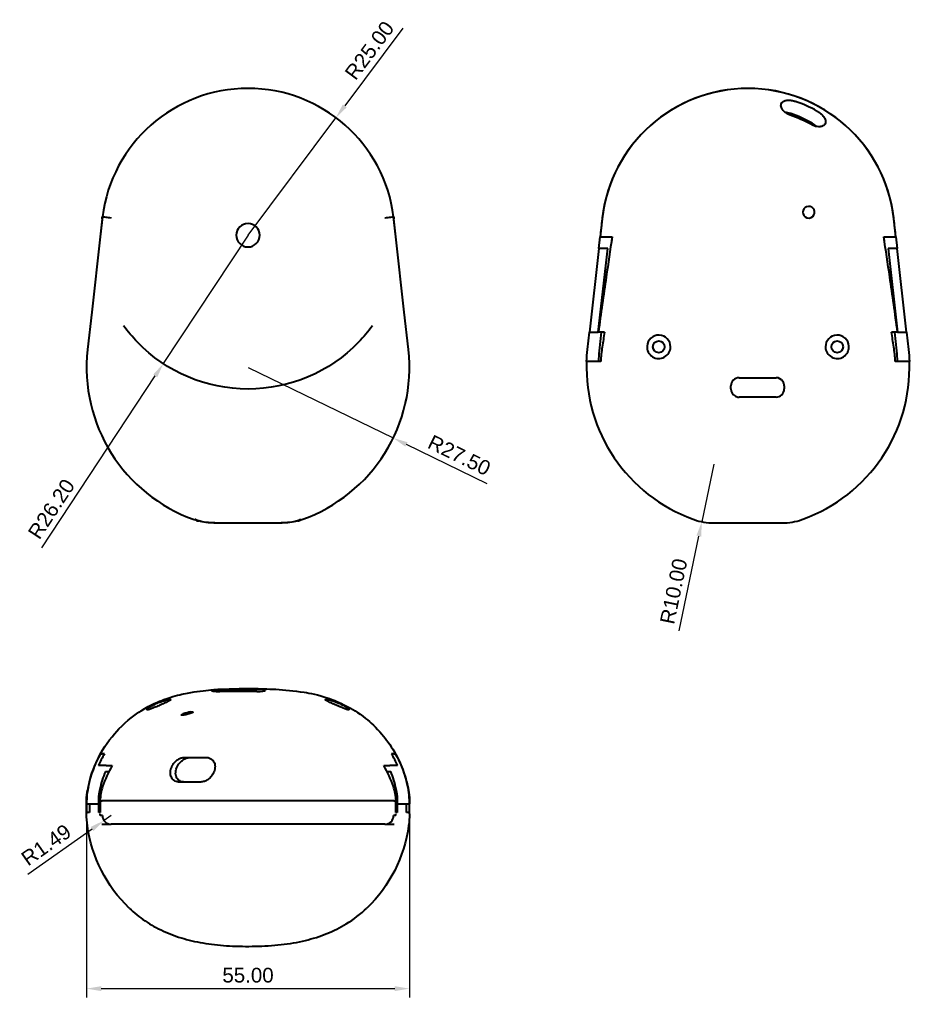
# Model space of a CAD drawing. Header units: millimetres. Extents: x 24 to 257, y 22 to 194.
# Drawn here: x 105.1 to 256.6, y 23.2 to 189.7 of the extents above; entities that cross this region are included whole.
import ezdxf

# ---------------------------------------------------------------- set-up
doc = ezdxf.new("R2010")
doc.units = ezdxf.units.MM
doc.header["$LTSCALE"] = 0.75
doc.layers.add('FD_Dimensions', color=7, linetype='Continuous', lineweight=18)
doc.layers.add('Visible', color=7, linetype='Continuous', lineweight=35)
doc.styles.get("Standard").update_dxf_attribs({"font": 'arial.ttf'})
doc.dimstyles.new('Dim-ISO-25', dxfattribs={"dimtxt": 2.5, "dimasz": 2.5, "dimexe": 1.5, "dimexo": 2.1, "dimgap": 1, "dimtad": 1, "dimzin": 0, "dimdsep": 46, "dimtxsty": 'Standard', "dimcen": 0, "dimazin": 0, "dimtp": 0.1, "dimtm": 0.1, "dimtfac": 0.72, "dimtmove": 0, "dimatfit": 3, "dimfxl": 1, "dimtzin": 0, "dimarcsym": 0})

# ---------------------------------------------------------------- blocks, each defined once
blk = doc.blocks.new('*D17')
at = {"layer": 'Defpoints', "color": 0, "transparency": 16777216}
for p in [(158.960966, 173.030854), (143.987849, 153.01072)]:
    blk.add_point(p, dxfattribs=at)
at = {"layer": 'FD_Dimensions', "color": 0, "lineweight": -2, "transparency": 16777216}
for p, q in [((170.343456, 188.250061), (160.458278, 175.032867)), ((143.987849, 153.01072), (158.960966, 173.030854))]:
    blk.add_line(p, q, dxfattribs=at)
at = {"layer": 'FD_Dimensions', "color": 0, "transparency": 16777216}
blk.add_solid([(160.124609, 175.282419), (160.791947, 174.783315), (158.960966, 173.030854)], dxfattribs=at)
at = {"layer": 'FD_Dimensions', "color": 0, "transparency": 16777216, "insert": (164.681292, 184.480207), "char_height": 2.5, "attachment_point": 5, "rotation": 53.20705062}
blk.add_mtext('R25.00', dxfattribs=at)
blk = doc.blocks.new('*D18')
at = {"layer": 'Defpoints', "color": 0, "transparency": 16777216}
for p in [(143.987849, 153.01072), (129.559408, 131.141562)]:
    blk.add_point(p, dxfattribs=at)
at = {"layer": 'FD_Dimensions', "color": 0, "lineweight": -2, "transparency": 16777216}
for p, q in [((143.987849, 153.01072), (129.559408, 131.141562)), ((108.876073, 99.791875), (128.182648, 129.05481))]:
    blk.add_line(p, q, dxfattribs=at)
at = {"layer": 'FD_Dimensions', "color": 0, "transparency": 16777216}
blk.add_solid([(127.834856, 129.28427), (128.53044, 128.82535), (129.559408, 131.141562)], dxfattribs=at)
at = {"layer": 'FD_Dimensions', "color": 0, "transparency": 16777216, "insert": (110.506017, 106.396054), "char_height": 2.5, "attachment_point": 5, "rotation": 56.58468866}
blk.add_mtext('R26.20', dxfattribs=at)
blk = doc.blocks.new('*D19')
at = {"layer": 'Defpoints', "color": 0, "transparency": 16777216}
for p in [(143.987849, 130.51072), (168.717018, 118.480831)]:
    blk.add_point(p, dxfattribs=at)
at = {"layer": 'FD_Dimensions', "color": 0, "lineweight": -2, "transparency": 16777216}
for p, q in [((143.987849, 130.51072), (168.717018, 118.480831)), ((184.741752, 110.68535), (170.965124, 117.387205))]:
    blk.add_line(p, q, dxfattribs=at)
at = {"layer": 'FD_Dimensions', "color": 0, "transparency": 16777216}
blk.add_solid([(171.147395, 117.76189), (170.782853, 117.012521), (168.717018, 118.480831)], dxfattribs=at)
at = {"layer": 'FD_Dimensions', "color": 0, "transparency": 16777216, "insert": (179.973318, 115.53653), "char_height": 2.5, "attachment_point": 5, "rotation": 334.05871268}
blk.add_mtext('R27.50', dxfattribs=at)
blk = doc.blocks.new('*D20')
at = {"layer": 'Defpoints', "color": 0, "transparency": 16777216}
for p in [(223.31567, 114.01072), (221.280879, 104.219927)]:
    blk.add_point(p, dxfattribs=at)
at = {"layer": 'FD_Dimensions', "color": 0, "lineweight": -2, "transparency": 16777216}
for p, q in [((223.31567, 114.01072), (221.280879, 104.219927)), ((217.417671, 85.631345), (220.772182, 101.772229))]:
    blk.add_line(p, q, dxfattribs=at)
at = {"layer": 'FD_Dimensions', "color": 0, "transparency": 16777216}
blk.add_solid([(220.364232, 101.857011), (221.180131, 101.687446), (221.280879, 104.219927)], dxfattribs=at)
at = {"layer": 'FD_Dimensions', "color": 0, "transparency": 16777216, "insert": (216.49319, 92.370576), "char_height": 2.5, "attachment_point": 5, "rotation": 78.25952075}
blk.add_mtext('R10.00', dxfattribs=at)
blk = doc.blocks.new('*D21')
at = {"layer": 'Defpoints', "color": 0, "transparency": 16777216}
for p in [(116.487849, 56.205055), (171.487849, 56.205055), (171.487849, 24.705055)]:
    blk.add_point(p, dxfattribs=at)
at = {"layer": 'FD_Dimensions', "color": 0, "lineweight": -2, "transparency": 16777216}
for p, q in [((116.487849, 54.105055), (116.487849, 23.205055)), ((171.487849, 54.105055), (171.487849, 23.205055)), ((118.987849, 24.705055), (168.987849, 24.705055))]:
    blk.add_line(p, q, dxfattribs=at)
at = {"layer": 'FD_Dimensions', "color": 0, "transparency": 16777216}
for points in [[(118.987849, 25.121722), (118.987849, 24.288389), (116.487849, 24.705055)], [(168.987849, 25.121722), (168.987849, 24.288389), (171.487849, 24.705055)]]:
    blk.add_solid(points, dxfattribs=at)
at = {"layer": 'FD_Dimensions', "color": 0, "transparency": 16777216, "insert": (143.987849, 26.981488), "char_height": 2.5, "attachment_point": 5}
blk.add_mtext('55.00', dxfattribs=at)
blk = doc.blocks.new('*D27')
at = {"layer": 'Defpoints', "color": 0, "transparency": 16777216}
for p in [(119.460802, 53.337948), (120.681886, 54.199039)]:
    blk.add_point(p, dxfattribs=at)
at = {"layer": 'FD_Dimensions', "color": 0, "lineweight": -2, "transparency": 16777216}
for p, q in [((120.681886, 54.199039), (119.460802, 53.337948)), ((106.473666, 44.179597), (117.417713, 51.897189))]:
    blk.add_line(p, q, dxfattribs=at)
at = {"layer": 'FD_Dimensions', "color": 0, "transparency": 16777216}
blk.add_solid([(117.177586, 52.237704), (117.657839, 51.556674), (119.460802, 53.337948)], dxfattribs=at)
at = {"layer": 'FD_Dimensions', "color": 0, "transparency": 16777216, "insert": (109.612228, 49.178396), "char_height": 2.5, "attachment_point": 5, "rotation": 35.19093672}
blk.add_mtext('R1.49', dxfattribs=at)

msp = doc.modelspace()

# ---------------------------------------------------------------- linework, layer by layer
at = {"layer": 'Visible', "extrusion": (0, 1, 0)}
for p, q in [((119.143, 155.788), (118.804, 152.761)), ((119.185, 156.144), (118.807, 152.761)), ((169.169, 152.761), (168.791, 156.144)), ((169.172, 152.761), (168.833, 155.788)), ((204.301, 155.788), (203.963, 152.761)), ((254.33, 152.761), (253.992, 155.788)), ((118.804, 152.761), (117.367, 139.904)), ((118.804, 152.761), (118.807, 152.761)), ((169.169, 152.761), (169.172, 152.761)), ((170.609, 139.904), (169.172, 152.761)), ((203.739, 150.761), (203.963, 152.761)), ((203.963, 152.761), (203.964, 152.761)), ((203.964, 152.761), (204.382, 152.761)), ((205.975, 152.761), (205.872, 151.835)), ((252.421, 151.835), (252.318, 152.761)), ((253.911, 152.761), (254.329, 152.761)), ((254.329, 152.761), (254.33, 152.761)), ((254.33, 152.761), (254.554, 150.761)), ((203.739, 150.761), (202.146, 136.511)), ((203.655, 136.511), (205.249, 150.761)), ((205.249, 150.761), (203.739, 150.761)), ((253.045, 150.761), (254.638, 136.511)), ((254.554, 150.761), (253.045, 150.761)), ((256.147, 136.511), (254.554, 150.761)), ((117.367, 139.904), (116.658, 133.566)), ((171.318, 133.566), (170.609, 139.904)), ((201.817, 133.566), (202.146, 136.511)), ((202.146, 136.511), (203.655, 136.511)), ((204.703, 136.511), (203.667, 136.511)), ((204.159, 136.511), (203.805, 133.344)), ((254.626, 136.511), (253.59, 136.511)), ((254.489, 133.344), (254.135, 136.511)), ((254.638, 136.511), (256.147, 136.511)), ((256.147, 136.511), (256.476, 133.566)), ((201.84, 131.511), (201.665, 131.511)), ((201.963, 131.511), (201.84, 131.511)), ((204.066, 131.511), (201.963, 131.511)), ((256.33, 131.511), (254.228, 131.511)), ((256.453, 131.511), (256.33, 131.511)), ((256.628, 131.511), (256.453, 131.511)), ((227.627, 128.741), (233.927, 128.741)), ((226.227, 126.841), (226.227, 127.341)), ((235.327, 127.341), (235.327, 126.841)), ((230.711, 125.441), (227.627, 125.441)), ((233.927, 125.441), (230.711, 125.441)), ((138.157, 104.011), (138.34, 104.011)), ((138.34, 104.011), (149.636, 104.011)), ((149.636, 104.011), (149.819, 104.011)), ((223.316, 104.011), (224.136, 104.011)), ((224.136, 104.011), (234.158, 104.011)), ((234.158, 104.011), (234.978, 104.011))]:
    msp.add_line(p, q, dxfattribs=at)
at = {"layer": 'Visible'}
for p, q in [((137.808, 75.447), (137.808, 75.488)), ((145.508, 75.303), (139.208, 75.303)), ((142.424, 75.672), (145.508, 75.672)), ((146.908, 75.515), (146.908, 75.459)), ((118.907, 64.705), (119.157, 64.705)), ((119.544, 64.705), (119.157, 64.705)), ((168.819, 64.705), (168.431, 64.705)), ((168.819, 64.705), (169.069, 64.705)), ((119.84, 62.705), (118.508, 62.705)), ((119.685, 61.705), (120.309, 61.705)), ((119.84, 62.705), (120.85, 62.705)), ((167.126, 62.705), (168.135, 62.705)), ((167.667, 61.705), (168.291, 61.705)), ((169.467, 62.705), (168.135, 62.705)), ((116.792, 59.138), (116.663, 58.528)), ((116.681, 58.528), (116.804, 59.107)), ((118.761, 58.688), (118.639, 58.112)), ((169.337, 58.112), (169.214, 58.688)), ((171.172, 59.107), (171.295, 58.528)), ((171.183, 59.138), (171.313, 58.528)), ((116.488, 56.205), (116.488, 56.864)), ((116.506, 56.205), (116.506, 56.864)), ((118.507, 56.864), (118.507, 56.205)), ((118.804, 56.705), (119.143, 56.705)), ((118.804, 56.705), (118.804, 54.705)), ((168.833, 56.705), (119.143, 56.705)), ((168.833, 56.705), (169.172, 56.705)), ((169.172, 54.705), (169.172, 56.705)), ((169.468, 56.205), (169.468, 56.864)), ((171.47, 56.864), (171.47, 56.205)), ((171.488, 56.205), (171.488, 56.864)), ((116.506, 56.205), (116.488, 56.205)), ((116.506, 56.205), (116.488, 56.205)), ((116.488, 54.482), (116.488, 56.205)), ((116.506, 56.205), (116.987, 56.205)), ((116.506, 56.205), (116.987, 56.205)), ((116.506, 54.705), (116.506, 56.205)), ((116.987, 56.205), (116.987, 54.705)), ((116.987, 56.205), (118.581, 56.205)), ((118.581, 56.205), (118.804, 56.205)), ((118.581, 54.705), (118.581, 56.205)), ((169.172, 56.205), (169.395, 56.205)), ((169.395, 56.205), (169.395, 54.705)), ((169.395, 56.205), (170.988, 56.205)), ((170.988, 56.205), (171.47, 56.205)), ((170.988, 56.205), (171.47, 56.205)), ((170.988, 54.705), (170.988, 56.205)), ((171.488, 56.205), (171.47, 56.205)), ((171.488, 56.205), (171.47, 56.205)), ((171.47, 54.705), (171.47, 56.205)), ((171.488, 54.482), (171.488, 56.205)), ((116.506, 54.705), (116.658, 54.705)), ((116.987, 54.705), (116.658, 54.705)), ((118.804, 54.705), (118.581, 54.705)), ((118.804, 54.205), (118.804, 54.482)), ((119.143, 54.205), (118.804, 54.205)), ((119.185, 54.205), (119.143, 54.205)), ((168.833, 54.205), (168.791, 54.205)), ((169.172, 54.205), (168.833, 54.205)), ((169.395, 54.705), (169.172, 54.705)), ((169.172, 54.205), (169.172, 54.482)), ((171.318, 54.705), (170.988, 54.705)), ((171.318, 54.705), (171.47, 54.705)), ((119.105, 52.705), (120.677, 52.705)), ((167.299, 52.705), (120.677, 52.705)), ((167.299, 52.705), (168.871, 52.705))]:
    msp.add_line(p, q, dxfattribs=at)
at = {"layer": 'Visible', "extrusion": (1e-16, 0, -1)}
msp.add_circle((-143.988, 153.011), 2, dxfattribs=at)
at = {"layer": 'Visible'}
for centre in [(213.947, 134.011), (244.347, 134.011)]:
    msp.add_circle(centre, 1, dxfattribs=at)
for centre, radius, start, end in [((143.988, 153.011), 25, 7.19909, 172.80091), ((229.147, 153.011), 25, 6.37937, 173.62063), ((229.147, 153.005), 24.998, 6.76602, 173.23398), ((229.147, 152.921), 24.273, 61.05154, 70.51143), ((235.305, 170.598), 3.345, 70.58483, 87.27965), ((229.152, 152.691), 21.991, 60.56495, 71.00901), ((229.148, 152.881), 22.101, 60.4064, 70.79949), ((238.329, 169.031), 3.525, 44.91411, 60.53267), ((239.489, 156.923), 1, 314.98895, 231.04806), ((239.489, 156.923), 1, 231.04806, 314.98895), ((213.947, 134.011), 2, 359.13208, 176.23184), ((244.347, 134.011), 2, 3.76816, 180.86792), ((143.988, 130.511), 27.5, 173.62063, 250.53705), ((143.988, 130.511), 27.5, 289.46295, 6.37937), ((229.147, 130.511), 25.5, 173.62063, 177.75253), ((213.947, 134.011), 2, 176.23184, 359.13208), ((244.347, 134.011), 2, 180.86792, 3.76816), ((229.147, 130.511), 25.5, 2.24747, 6.37937), ((229.147, 130.511), 27.5, 177.91606, 250.13709), ((229.147, 130.511), 27.5, 289.86291, 2.08394), ((227.627, 127.341), 1.4, 90, 180), ((233.927, 127.341), 1.4, 33.87052, 90), ((227.627, 126.841), 1.4, 180, 243.84385), ((233.927, 126.841), 1.4, 270, 360), ((233.927, 127.341), 1.4, 360, 33.87052), ((227.627, 126.841), 1.4, 243.84385, 268.04212), ((227.627, 126.841), 1.4, 268.04212, 270), ((223.316, 114.011), 10, 250.53705, 270), ((234.978, 114.011), 10, 270, 289.46295), ((141.8, -6.299), 81.973, 89.56364, 91.81184), ((145.522, 64.312), 11.359, 86.9592, 89.83226), ((134.878, 66.58), 5.276, 96.57127, 111.56701), ((124.501, 56.864), 7.995, 167.99218, 179.99989), ((126.753, 56.565), 7.949, 161.3125, 178.99195), ((161.223, 56.565), 7.949, 1.00805, 18.6875), ((163.475, 56.864), 7.995, 0.00011, 12.00782), ((124.503, 56.864), 5.996, 167.99092, 179.99986), ((163.473, 56.864), 5.996, 0.00014, 12.00908), ((118.966, 54.17), 0.222, 1.10648, 9.08266), ((120.682, 54.199), 1.494, 180.94954, 269.80494), ((167.294, 54.199), 1.494, 270.20268, 359.04049), ((169.01, 54.17), 0.222, 170.91276, 178.89534)]:
    msp.add_arc(centre, radius, start, end, dxfattribs=at)
at = {"layer": 'Visible', "extrusion": (1e-16, 0, -1)}
for centre, radius, start, end in [((-143.988, 153.011), 25, 6.37937, 7.19909), ((-119.412, 156.121), 0.228, 5.62086, 10.48263), ((-168.557, 156.12), 0.235, 169.54126, 174.26913), ((-143.988, 153.011), 25, 172.80091, 173.62063), ((-143.988, 153.011), 26.2, 315.93039, 323.98376), ((-143.988, 153.011), 26.2, 216.01624, 224.06961), ((-143.988, 153.011), 26.2, 224.06961, 315.93039), ((-138.293, 114.845), 10.834, 269.75448, 285.17175), ((-143.988, 130.511), 27.48, 287.80553, 288.08364), ((-138.157, 114.011), 10, 270, 284.9042), ((-149.683, 114.843), 10.832, 254.82661, 270.24716), ((-149.819, 114.011), 10, 255.0958, 270), ((-143.988, 130.511), 27.48, 251.91636, 252.19447)]:
    msp.add_arc(centre, radius, start, end, dxfattribs=at)
at = {"layer": 'Visible', "extrusion": (-5.933e-13, 0, -1)}
for start, end in [(2.08394, 6.37937), (173.62063, 177.91606)]:
    msp.add_arc((-229.147, 130.511), 27.5, start, end, dxfattribs=at)
at = {"layer": 'Visible', "extrusion": (0, 0, -1)}
for centre, radius, start, end in [((-124.488, 56.864), 8, 0, 12), ((-163.488, 56.864), 8, 168, 180), ((-131.488, 54.482), 15, 352.1902, 0), ((-156.488, 54.482), 15, 180, 187.8098), ((-140.404, 55.705), 24, 313.94719, 352.1902), ((-147.571, 55.705), 24, 187.8098, 226.05281)]:
    msp.add_arc(centre, radius, start, end, dxfattribs=at)
at = {"layer": 'Visible'}
for centre, major_axis, ratio, start_param, end_param in [((215.397, 61.447), (15.81, 179.907), 0.1107415, 1.0919612, 1.1501459), ((242.896, 61.447), (-15.81, 179.907), 0.1107415, -1.1501459, -1.0919612), ((213.826, 43.566), (15.81, 179.907), 0.1107415, 1.0376547, 1.0540459), ((244.467, 43.566), (-15.81, 179.907), 0.1107415, -1.0540459, -1.0376547), ((139.208, 75.459), (-1.4, 0), 0.1118563, 0.5911522, 1.5707963), ((145.508, 75.515), (-1.4, 0), 0.1118563, 4.6782175, 4.712389), ((145.508, 75.459), (1.4, 0), 0.1118563, 4.712389, 6.2831853), ((145.508, 75.515), (-1.4, 0), 0.1118563, 3.1415927, 4.2558781), ((136.835, 54.309), (-12.48, 15.885), 0.9900337, 0.3668561, 0.4793473), ((151.141, 54.309), (12.48, 15.885), 0.9900337, -0.4793473, -0.3668561)]:
    msp.add_ellipse(centre, major_axis=major_axis, ratio=ratio, start_param=start_param, end_param=end_param, dxfattribs=at)
for points, knots in [([(236.309, 173.485, 0), (236.29, 173.491, 0), (236.272, 173.498, 0), (236.212, 173.52, 0), (236.17, 173.536, 0), (236.063, 173.58, 0), (235.999, 173.61, 0), (235.766, 173.726, 0), (235.61, 173.825, 0), (235.305, 174.063, 0), (235.167, 174.204, 0), (234.915, 174.538, 0), (234.826, 174.731, 0), (234.743, 175.125, 0), (234.768, 175.322, 0), (234.936, 175.631, 0), (235.063, 175.752, 0), (235.378, 175.917, 0), (235.552, 175.97, 0), (235.919, 176.02, 0), (236.103, 176.024, 0), (236.484, 175.995, 0), (236.678, 175.963, 0), (236.946, 175.897, 0), (237.017, 175.877, 0), (237.131, 175.842, 0), (237.175, 175.827, 0), (237.227, 175.809, 0), (237.236, 175.806, 0), (237.245, 175.803, 0)], [-1.02571101, -1.02571101, -1.02571101, -1.02571101, -1.01990003, -1.01990003, -1.00634313, -1.00634313, -0.98490863, -0.98490863, -0.92618758, -0.92618758, -0.85523705, -0.85523705, -0.76062142, -0.76062142, -0.65011055, -0.65011055, -0.55458218, -0.55458218, -0.47505315, -0.47505315, -0.40924608, -0.40924608, -0.34710776, -0.34710776, -0.3247421, -0.3247421, -0.31086313, -0.31086313, -0.30802197, -0.30802197, -0.30802197, -0.30802197]), ([(240.896, 174.161, 0), (240.901, 174.158, 0), (240.907, 174.155, 0), (240.952, 174.13, 0), (240.991, 174.107, 0), (241.088, 174.049, 0), (241.144, 174.012, 0), (241.338, 173.882, 0), (241.467, 173.783, 0), (241.768, 173.519, 0), (241.921, 173.352, 0), (242.189, 172.981, 0), (242.286, 172.779, 0), (242.384, 172.369, 0), (242.367, 172.167, 0), (242.212, 171.847, 0), (242.09, 171.722, 0), (241.785, 171.559, 0), (241.62, 171.509, 0), (241.276, 171.472, 0), (241.107, 171.476, 0), (240.755, 171.527, 0), (240.577, 171.573, 0), (240.309, 171.672, 0), (240.222, 171.71, 0), (240.09, 171.773, 0), (240.044, 171.797, 0), (239.986, 171.829, 0), (239.972, 171.836, 0), (239.959, 171.843, 0)], [-1.13256563, -1.13256563, -1.13256563, -1.13256563, -1.13063632, -1.13063632, -1.11702932, -1.11702932, -1.09668827, -1.09668827, -1.04581964, -1.04581964, -0.96732464, -0.96732464, -0.87095587, -0.87095587, -0.75956276, -0.75956276, -0.66266752, -0.66266752, -0.58527414, -0.58527414, -0.52294818, -0.52294818, -0.4634006, -0.4634006, -0.43453711, -0.43453711, -0.41905258, -0.41905258, -0.41453985, -0.41453985, -0.41453985, -0.41453985]), ([(119.188, 156.163), (119.189, 156.163), (119.192, 156.162), (119.222, 156.159), (119.283, 156.151), (119.472, 156.129), (119.599, 156.114), (119.879, 156.08), (120.023, 156.063), (120.331, 156.026), (120.493, 156.007), (120.663, 155.986), (120.67, 155.986), (120.677, 155.985)], [0.00012411, 0.00012411, 0.00012411, 0.00012411, 0.01526795, 0.01526795, 0.0738632, 0.0738632, 0.13245965, 0.13245965, 0.18182311, 0.18182311, 0.23118684, 0.23118684, 0.23326038, 0.23326038, 0.23326038, 0.23326038]), ([(167.299, 155.985), (167.306, 155.986), (167.313, 155.986), (167.503, 156.009), (167.685, 156.031), (168.035, 156.073), (168.199, 156.092), (168.477, 156.126), (168.588, 156.139), (168.742, 156.157), (168.784, 156.162), (168.788, 156.163)], [-0.00207341, -0.00207341, -0.00207341, -0.00207341, 0, 0, 0.05547887, 0.05547887, 0.11407675, 0.11407675, 0.17267286, 0.17267286, 0.23117933, 0.23117933, 0.23117933, 0.23117933]), ([(204.305, 155.794, 0), (204.248, 155.284, 0), (204.19, 154.775, 0), (204.077, 153.764, 0), (204.02, 153.262, 0), (203.964, 152.761, 0)], [-0.30748085, -0.30748085, -0.30748085, -0.30748085, -0.15362633, -0.15362633, -0.00224389, -0.00224389, -0.00224389, -0.00224389]), ([(204.323, 155.95, 0), (204.32, 155.924, 0), (204.317, 155.898, 0), (204.311, 155.846, 0), (204.308, 155.82, 0), (204.305, 155.794, 0)], [-0.015704259, -0.015704259, -0.015704259, -0.015704259, -0.007852391, -0.007852391, 0, 0, 0, 0]), ([(253.988, 155.794, 0), (253.985, 155.82, 0), (253.982, 155.846, 0), (253.976, 155.898, 0), (253.973, 155.924, 0), (253.97, 155.95, 0)], [-0.015704261, -0.015704261, -0.015704261, -0.015704261, -0.007851864, -0.007851864, 0, 0, 0, 0]), ([(254.329, 152.761, 0), (254.273, 153.263, 0), (254.216, 153.765, 0), (254.103, 154.776, 0), (254.045, 155.285, 0), (253.988, 155.794, 0)], [-0.30523693, -0.30523693, -0.30523693, -0.30523693, -0.15364708, -0.15364708, 0, 0, 0, 0]), ([(134.825, 104.582), (134.827, 104.581), (134.83, 104.58), (135.08, 104.492), (135.331, 104.415), (135.585, 104.347)], [-0.00113744, -0.00113744, -0.00113744, -0.00113744, 0, 0, 0.11007936, 0.11007936, 0.11007936, 0.11007936]), ([(135.458, 104.388), (135.307, 104.46), (135.179, 104.543), (135.072, 104.641), (135.07, 104.643), (135.068, 104.645)], [-0.13190979, -0.13190979, -0.13190979, -0.13190979, 0, 0, 0.00272114, 0.00272114, 0.00272114, 0.00272114]), ([(152.391, 104.347), (152.645, 104.415), (152.896, 104.492), (153.146, 104.58), (153.148, 104.581), (153.151, 104.582)], [0, 0, 0, 0, 0.11007926, 0.11007926, 0.1112167, 0.1112167, 0.1112167, 0.1112167]), ([(152.908, 104.645), (152.906, 104.643), (152.904, 104.641), (152.797, 104.543), (152.669, 104.46), (152.518, 104.388)], [-0.15760955, -0.15760955, -0.15760955, -0.15760955, -0.154889, -0.154889, -0.02300768, -0.02300768, -0.02300768, -0.02300768]), ([(219.803, 104.647, 0), (219.833, 104.636, 0), (219.864, 104.625, 0), (219.924, 104.603, 0), (219.954, 104.593, 0), (219.984, 104.582, 0)], [-0.013758415, -0.013758415, -0.013758415, -0.013758415, -0.006879208, -0.006879208, 0, 0, 0, 0]), ([(238.31, 104.582, 0), (238.339, 104.593, 0), (238.369, 104.603, 0), (238.429, 104.625, 0), (238.46, 104.636, 0), (238.49, 104.647, 0)], [0, 0, 0, 0, 0.006879208, 0.006879208, 0.013758415, 0.013758415, 0.013758415, 0.013758415]), ([(116.792, 59.138), (117.239, 61.237), (117.993, 63.099), (119.858, 66.504), (120.989, 67.886), (123.496, 70.483), (124.76, 71.368), (127.543, 73.124), (128.71, 73.578), (131.215, 74.517), (132.173, 74.727), (134.794, 75.29), (136.003, 75.415), (138.274, 75.625), (139.254, 75.688), (141.713, 75.798), (143.209, 75.823), (146.05, 75.8), (147.389, 75.759), (150.274, 75.59), (151.733, 75.473), (154.608, 75), (155.691, 74.856), (158.603, 73.84), (159.515, 73.497), (161.653, 72.37), (162.702, 71.764), (164.843, 70.057), (165.785, 69.213), (168.187, 66.401), (169.764, 64.042), (170.911, 60.289), (171.059, 59.722), (171.183, 59.138)], [-1.5470183, -1.5470183, -1.5470183, -1.5470183, -1.5095872, -1.5095872, -1.4632233, -1.4632233, -1.3953618, -1.3953618, -1.2807625, -1.2807625, -1.0904462, -1.0904462, -0.6906105, -0.6906105, -0.3812069, -0.3812069, 0.0720848, 0.0720848, 0.4827814, 0.4827814, 0.973624, 0.973624, 1.2603211, 1.2603211, 1.361635, 1.361635, 1.4313014, 1.4313014, 1.4754753, 1.4754753, 1.5366046, 1.5366046, 1.5470183, 1.5470183, 1.5470183, 1.5470183]), ([(139.208, 75.633), (139.111, 75.63), (139.015, 75.626), (138.826, 75.616), (138.733, 75.611), (138.477, 75.594), (138.325, 75.581), (138.069, 75.555), (137.968, 75.541), (137.84, 75.514), (137.808, 75.501), (137.808, 75.488)], [-0.33717952, -0.33717952, -0.33717952, -0.33717952, -0.30822836, -0.30822836, -0.27908063, -0.27908063, -0.22392167, -0.22392167, -0.16802819, -0.16802819, -0.11618705, -0.11618705, -0.11618705, -0.11618705]), ([(137.808, 75.447), (137.808, 75.439), (137.817, 75.431), (137.872, 75.406), (137.943, 75.389), (138.045, 75.372)], [-0.083369705, -0.083369705, -0.083369705, -0.083369705, -0.055209168, -0.055209168, 0, 0, 0, 0]), ([(126.792, 72.214), (126.783, 72.231), (126.788, 72.255), (126.834, 72.327), (126.886, 72.38), (127.068, 72.531), (127.224, 72.638), (127.624, 72.88), (127.875, 73.016), (128.403, 73.272), (128.675, 73.391), (129.189, 73.593), (129.427, 73.677), (129.878, 73.817), (130.085, 73.872), (130.394, 73.935), (130.506, 73.951), (130.657, 73.959), (130.706, 73.956), (130.769, 73.938), (130.786, 73.925), (130.788, 73.907)], [-0.66982915, -0.66982915, -0.66982915, -0.66982915, -0.62787455, -0.62787455, -0.57032634, -0.57032634, -0.48518002, -0.48518002, -0.39034622, -0.39034622, -0.30187218, -0.30187218, -0.22470097, -0.22470097, -0.14637384, -0.14637384, -0.08657043, -0.08657043, -0.04156338, -0.04156338, 0, 0, 0, 0]), ([(130.788, 73.907), (130.791, 73.879), (130.76, 73.84), (130.618, 73.735), (130.489, 73.662), (130.171, 73.504), (129.956, 73.405), (129.477, 73.194), (129.213, 73.08), (128.71, 72.865), (128.435, 72.748), (127.915, 72.532), (127.671, 72.432), (127.291, 72.29), (127.126, 72.234), (126.889, 72.179), (126.817, 72.181), (126.796, 72.208), (126.794, 72.21), (126.793, 72.212), (126.792, 72.214)], [-0.61573333, -0.61573333, -0.61573333, -0.61573333, -0.55413338, -0.55413338, -0.47808757, -0.47808757, -0.39627262, -0.39627262, -0.31445767, -0.31445767, -0.23164255, -0.23164255, -0.14882743, -0.14882743, -0.07441372, -0.07441372, 0, 0, 0, 0.00439532, 0.00439532, 0.00439532, 0.00439532]), ([(161.184, 72.214), (161.183, 72.212), (161.181, 72.21), (161.18, 72.208), (161.159, 72.181), (161.087, 72.179), (160.85, 72.234), (160.684, 72.29), (160.305, 72.432), (160.06, 72.532), (159.541, 72.748), (159.266, 72.865), (158.763, 73.08), (158.499, 73.194), (158.02, 73.405), (157.805, 73.504), (157.487, 73.662), (157.357, 73.735), (157.215, 73.84), (157.185, 73.879), (157.188, 73.907)], [-0.00439439, -0.00439439, -0.00439439, -0.00439439, 0, 0, 0, 0.07441372, 0.07441372, 0.14882743, 0.14882743, 0.23164255, 0.23164255, 0.31445767, 0.31445767, 0.39627262, 0.39627262, 0.47808757, 0.47808757, 0.55413338, 0.55413338, 0.61573333, 0.61573333, 0.61573333, 0.61573333]), ([(157.188, 73.907), (157.19, 73.923), (157.203, 73.936), (157.258, 73.954), (157.302, 73.958), (157.435, 73.954), (157.532, 73.942), (157.813, 73.89), (158.01, 73.841), (158.466, 73.705), (158.722, 73.617), (159.266, 73.406), (159.55, 73.282), (160.065, 73.034), (160.296, 72.91), (160.673, 72.688), (160.824, 72.589), (161.051, 72.418), (161.128, 72.345), (161.187, 72.258), (161.193, 72.232), (161.184, 72.214)], [-0.67016884, -0.67016884, -0.67016884, -0.67016884, -0.63247013, -0.63247013, -0.58920733, -0.58920733, -0.53392863, -0.53392863, -0.45654427, -0.45654427, -0.37283917, -0.37283917, -0.28103658, -0.28103658, -0.19442165, -0.19442165, -0.11794207, -0.11794207, -0.04452007, -0.04452007, 0, 0, 0, 0]), ([(134.275, 71.822), (134.345, 71.829), (134.407, 71.833), (134.515, 71.834), (134.559, 71.831), (134.624, 71.818), (134.642, 71.808), (134.649, 71.779), (134.634, 71.76), (134.566, 71.713), (134.508, 71.685), (134.349, 71.619), (134.243, 71.582), (134.006, 71.507), (133.878, 71.47), (133.621, 71.403), (133.495, 71.372), (133.26, 71.321), (133.152, 71.301), (132.959, 71.271), (132.876, 71.262), (132.755, 71.257), (132.713, 71.26), (132.657, 71.274), (132.644, 71.287), (132.649, 71.322), (132.673, 71.347), (132.768, 71.409), (132.844, 71.447), (132.939, 71.487)], [-0.4921353, -0.4921353, -0.4921353, -0.4921353, -0.46499355, -0.46499355, -0.43619558, -0.43619558, -0.40551371, -0.40551371, -0.37224346, -0.37224346, -0.33448701, -0.33448701, -0.29201405, -0.29201405, -0.25068202, -0.25068202, -0.21199065, -0.21199065, -0.1756533, -0.1756533, -0.13958214, -0.13958214, -0.10949198, -0.10949198, -0.07890484, -0.07890484, -0.04214979, -0.04214979, 0, 0, 0, 0]), ([(132.239, 59.89), (132.233, 59.89), (132.227, 59.89), (132.182, 59.89), (132.143, 59.892), (132.047, 59.9), (131.99, 59.908), (131.797, 59.947), (131.667, 59.993), (131.367, 60.153), (131.214, 60.288), (130.945, 60.647), (130.848, 60.883), (130.751, 61.434), (130.767, 61.754), (130.922, 62.352), (131.045, 62.629), (131.349, 63.096), (131.514, 63.291), (131.858, 63.602), (132.027, 63.723), (132.379, 63.917), (132.558, 63.989), (132.826, 64.056), (132.913, 64.071), (133.045, 64.085), (133.091, 64.088), (133.149, 64.089), (133.162, 64.09), (133.175, 64.09)], [-1.13256563, -1.13256563, -1.13256563, -1.13256563, -1.13063632, -1.13063632, -1.11702932, -1.11702932, -1.09668827, -1.09668827, -1.04581964, -1.04581964, -0.96732464, -0.96732464, -0.87095587, -0.87095587, -0.75956276, -0.75956276, -0.66266752, -0.66266752, -0.58527414, -0.58527414, -0.52294818, -0.52294818, -0.4634006, -0.4634006, -0.43453711, -0.43453711, -0.41905258, -0.41905258, -0.41453985, -0.41453985, -0.41453985, -0.41453985]), ([(133.072, 59.89), (133.06, 59.89), (133.049, 59.89), (132.961, 59.892), (132.886, 59.899), (132.703, 59.93), (132.598, 59.961), (132.287, 60.094), (132.111, 60.235), (131.827, 60.605), (131.731, 60.839), (131.636, 61.397), (131.66, 61.728), (131.839, 62.346), (131.977, 62.636), (132.312, 63.113), (132.488, 63.309), (132.849, 63.616), (133.022, 63.736), (133.377, 63.923), (133.554, 63.992), (133.826, 64.059), (133.919, 64.074), (134.062, 64.087), (134.113, 64.09), (134.162, 64.09)], [-1.22052899, -1.22052899, -1.22052899, -1.22052899, -1.2166078, -1.2166078, -1.1898564, -1.1898564, -1.14917478, -1.14917478, -1.05989794, -1.05989794, -0.96005507, -0.96005507, -0.84012739, -0.84012739, -0.73499919, -0.73499919, -0.65420295, -0.65420295, -0.59121574, -0.59121574, -0.53282977, -0.53282977, -0.50198344, -0.50198344, -0.48464769, -0.48464769, -0.48464769, -0.48464769]), ([(133.175, 64.09), (133.236, 64.09), (133.297, 64.09), (134.47, 64.09), (135.631, 64.09), (136.826, 64.09)], [-3.45813397, -3.45813397, -3.45813397, -3.45813397, -3.43715722, -3.43715722, -3.0561651, -3.0561651, -3.0561651, -3.0561651]), ([(136.826, 64.09), (136.844, 64.09), (136.862, 64.089), (136.923, 64.088), (136.964, 64.085), (137.071, 64.074), (137.135, 64.064), (137.368, 64.013), (137.524, 63.95), (137.83, 63.763), (137.968, 63.631), (138.219, 63.274), (138.309, 63.035), (138.392, 62.483), (138.367, 62.164), (138.198, 61.574), (138.072, 61.303), (137.757, 60.842), (137.583, 60.646), (137.215, 60.336), (137.032, 60.215), (136.65, 60.029), (136.457, 59.963), (136.189, 59.912), (136.118, 59.902), (136.003, 59.893), (135.96, 59.89), (135.907, 59.89), (135.898, 59.89), (135.889, 59.89)], [-1.02571101, -1.02571101, -1.02571101, -1.02571101, -1.01990003, -1.01990003, -1.00634313, -1.00634313, -0.98490863, -0.98490863, -0.92618758, -0.92618758, -0.85523705, -0.85523705, -0.76062142, -0.76062142, -0.65011055, -0.65011055, -0.55458218, -0.55458218, -0.47505315, -0.47505315, -0.40924608, -0.40924608, -0.34710776, -0.34710776, -0.3247421, -0.3247421, -0.31086313, -0.31086313, -0.30802197, -0.30802197, -0.30802197, -0.30802197]), ([(135.889, 59.89), (135.708, 59.89), (135.528, 59.89), (134.276, 59.89), (133.238, 59.89), (132.239, 59.89)], [-11.90504263, -11.90504263, -11.90504263, -11.90504263, -11.84730497, -11.84730497, -11.5033683, -11.5033683, -11.5033683, -11.5033683]), ([(123.748, 38.426), (124.582, 37.622), (125.487, 36.894), (127.436, 35.582), (128.481, 35.002), (130.687, 33.994), (131.849, 33.57), (134.265, 32.871), (135.521, 32.601), (138.127, 32.193), (139.477, 32.064), (142.293, 31.909), (143.755, 31.89), (146.687, 31.948), (148.164, 32.029), (151.03, 32.352), (152.416, 32.585), (155.023, 33.22), (156.249, 33.608), (158.571, 34.546), (159.67, 35.092), (161.982, 36.497), (163.164, 37.401), (164.227, 38.426)], [0.4662747, 0.4662747, 0.4662747, 0.4662747, 0.8105983, 0.8105983, 1.1607643, 1.1607643, 1.5168856, 1.5168856, 1.8806721, 1.8806721, 2.2636016, 2.2636016, 2.6834841, 2.6834841, 3.1033665, 3.1033665, 3.4998243, 3.4998243, 3.8677581, 3.8677581, 4.2257141, 4.2257141, 4.6650993, 4.6650993, 4.6650993, 4.6650993])]:
    msp.add_open_spline(points, degree=3, knots=knots, dxfattribs=at)
for points in [[(204.382, 152.761, 0), (204.804, 152.761, 0), (205.349, 152.761, 0), (206.009, 152.761, 0)], [(206.009, 152.761, 0), (205.67, 150.473, 0), (205.333, 148.18, 0), (204.999, 145.892, 0)], [(252.285, 152.761, 0), (252.945, 152.761, 0), (253.489, 152.761, 0), (253.911, 152.761, 0)], [(253.294, 145.892, 0), (252.96, 148.18, 0), (252.623, 150.473, 0), (252.285, 152.761, 0)], [(204.315, 133.973, 0), (204.191, 133.157, 0), (204.108, 132.335, 0), (204.066, 131.511, 0)], [(254.228, 131.511, 0), (254.185, 132.335, 0), (254.102, 133.157, 0), (253.978, 133.973, 0)], [(116.804, 59.107), (117.221, 61.068), (117.93, 62.956), (118.907, 64.705)], [(169.069, 64.705), (170.045, 62.956), (170.754, 61.068), (171.172, 59.107)], [(119.685, 61.705), (119.291, 60.731), (118.981, 59.721), (118.761, 58.688)], [(120.85, 62.705), (120.19, 61.564), (119.645, 60.36), (119.223, 59.112)], [(168.752, 59.112), (168.33, 60.36), (167.786, 61.564), (167.126, 62.705)], [(169.214, 58.688), (168.995, 59.721), (168.685, 60.731), (168.291, 61.705)]]:
    msp.add_open_spline(points, degree=3, dxfattribs=at)

# ---------------------------------------------------------------- dimensions: what is measured, and where the dimension line sits
at = {"layer": 'FD_Dimensions'}
for center, mpoint, override, picture, middle in [((143.988, 153.011), (158.961, 173.031), {"dimlfac": 1, "dimse1": 1, "dimclrd": 0, "dimclre": 0}, '*D17', (166.504, 183.117)), ((143.988, 153.011), (129.559, 131.142), {"dimlfac": 1, "dimse1": 1, "dimclrd": 0, "dimclre": 0}, '*D18', (112.406, 105.142)), ((143.988, 130.511), (168.717, 118.481), {"dimlfac": 1, "dimse1": 1, "dimclrd": 0, "dimclre": 0}, '*D19', (178.977, 113.489)), ((223.316, 114.011), (221.281, 104.22), {"dimlfac": 1, "dimse1": 1, "dimclrd": 0, "dimclre": 0}, '*D20', (218.722, 91.907)), ((120.682, 54.199), (119.461, 53.338), {"dimlfac": 1, "dimse1": 1}, '*D27', (110.924, 47.318))]:
    dim = msp.add_radius_dim(center=center, mpoint=mpoint, dimstyle='Dim-ISO-25', override=override, dxfattribs=at)
    dim.commit()
    dim.dimension.update_dxf_attribs({"geometry": picture, "text_midpoint": middle, "dimtype": 164})
dim = msp.add_linear_dim(base=(171.488, 24.705), p1=(116.488, 56.205), p2=(171.488, 56.205), dimstyle='Dim-ISO-25', override={"dimlfac": 1, "dimclrd": 0, "dimclre": 0}, dxfattribs=at)
dim.commit()
dim.dimension.update_dxf_attribs({"geometry": '*D21', "text_midpoint": (143.988, 26.981)})

doc.saveas('drawing.dxf')
